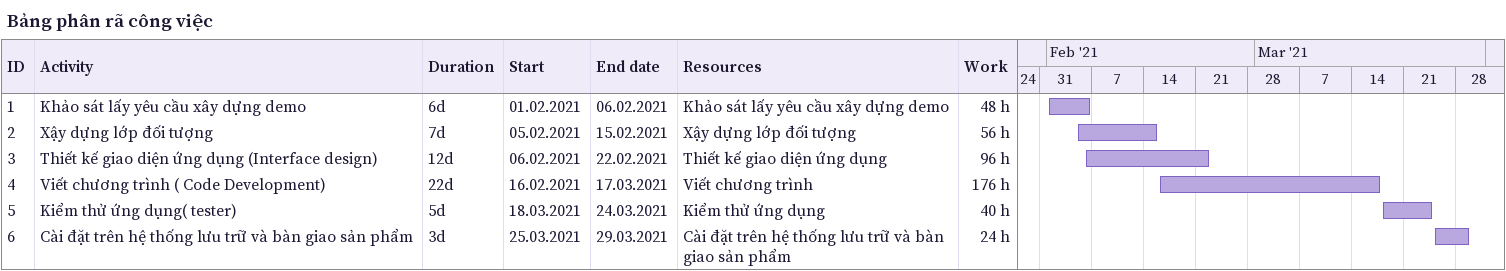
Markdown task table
Bảng phân rã công việc

| ID | Task | Duration | Start | Finish | Resources | Work (h) |
|---|---|---|---|---|---|---|
| 1 | Khảo sát lấy yêu cầu xây dựng demo | 6d | 2021-02-01 | 2021-02-06 | Khảo sát lấy yêu cầu xây dựng demo | 48 |
| 2 | Xậy dựng lớp đối tượng | 7d | 2021-02-05 | 2021-02-15 | Xậy dựng lớp đối tượng | 56 |
| 3 | Thiết kế giao diện ứng dụng (Interface design) | 12d | 2021-02-06 | 2021-02-22 | Thiết kế giao diện ứng dụng | 96 |
| 4 | Viết chương trình ( Code Development) | 22d | 2021-02-16 | 2021-03-17 | Viết chương trình | 176 |
| 5 | Kiểm thử ứng dụng( tester) | 5d | 2021-03-18 | 2021-03-24 | Kiểm thử ứng dụng | 40 |
| 6 | Cài đặt trên hệ thống lưu trữ và bàn giao sản phẩm | 3d | 2021-03-25 | 2021-03-29 | Cài đặt trên hệ thống lưu trữ và bàn giao sản phẩm | 24 |
